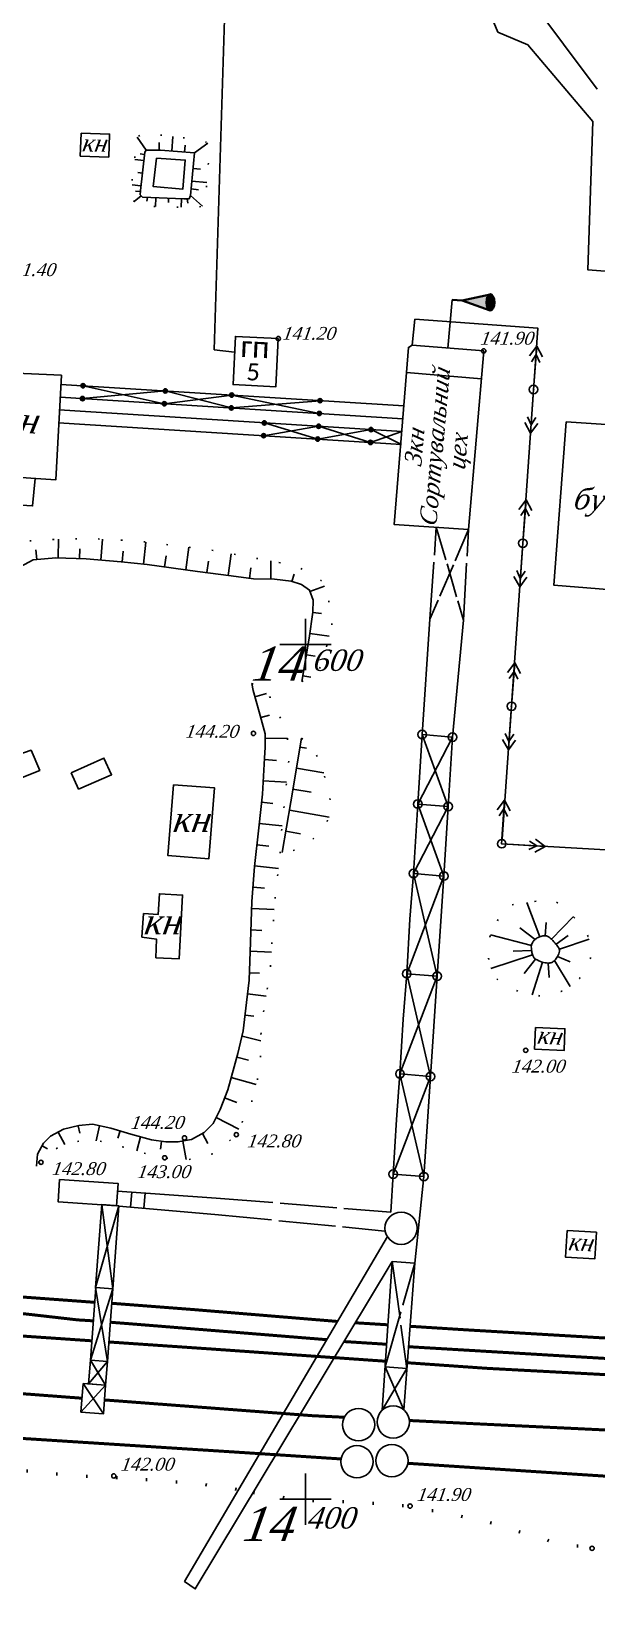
# Model space of a CAD drawing. Header units: millimetres. Extents: x 1400 to 7029, y -1119 to 1612.
# Drawn here: x 3351.4 to 3391.1, y 1225.9 to 1335.9 of the extents above; entities that cross this region are included whole.
import ezdxf

# ---------------------------------------------------------------- set-up
doc = ezdxf.new("R2010")
doc.units = ezdxf.units.MM
doc.set_wipeout_variables(frame=1)
for name, pattern in [('ADOT', [10, 0, -10]), ('AHIDDEN2', [3, 1.5, -1.5]), ('AHIDDEN5', [9, 8, -1]), ('KONTUR', [1.5, 0, -1.5])]:
    doc.linetypes.add(name, pattern=pattern)
for name, color, linetype in [('01_Завод', 7, 'Continuous'), ('01_Північ', 7, 'Continuous'), ('кресты', 7, 'Continuous'), ('ПИКЕТЫ', 7, 'Continuous')]:
    doc.layers.add(name, color=color, linetype=linetype)
doc.styles.add('Legend', font='calibri.ttf')
doc.styles.add('universw', font='timesi.ttf', dxfattribs={"oblique": 10})

# ---------------------------------------------------------------- blocks, each defined once
blk = doc.blocks.new('108')
at = {"color": 0, "linetype": 'Continuous', "lineweight": 0}
blk.add_wipeout([(0.51, -0.12), (0.52, -0.06), (0.52, -0.01), (0.52, 0.05), (0.51, 0.1), (0.5, 0.15), (0.48, 0.2), (0.45, 0.25), (0.42, 0.3), (0.39, 0.34), (0.35, 0.38), (0.31, 0.42), (0.26, 0.45), (0.22, 0.47), (0.17, 0.49), (0.11, 0.51), (0.06, 0.52), (0.01, 0.52), (-0.05, 0.52), (-0.1, 0.51), (-0.15, 0.5), (-0.21, 0.48), (-0.25, 0.45), (-0.3, 0.42), (-0.34, 0.39), (-0.38, 0.35), (-0.42, 0.31), (-0.45, 0.26), (-0.47, 0.22), (-0.49, 0.17), (-0.51, 0.11), (-0.52, 0.06), (-0.52, 0.01), (-0.52, -0.05), (-0.51, -0.1), (-0.5, -0.15), (-0.48, -0.21), (-0.45, -0.25), (-0.42, -0.3), (-0.39, -0.34), (-0.35, -0.38), (-0.31, -0.42), (-0.27, -0.45), (-0.22, -0.47), (-0.17, -0.49), (-0.12, -0.51), (-0.06, -0.52), (-0.01, -0.52), (0.05, -0.52), (0.1, -0.51), (0.15, -0.5), (0.2, -0.48), (0.25, -0.45), (0.3, -0.42), (0.34, -0.39), (0.38, -0.35), (0.42, -0.31), (0.45, -0.27), (0.47, -0.22), (0.49, -0.17)], dxfattribs=at)
at = {"linetype": 'Continuous'}
h = blk.add_hatch(color=0, dxfattribs=at)
edge = h.paths.add_edge_path()
edge.add_arc((0, 0), 0.0196, 0, 360)
at = {"color": 0, "linetype": 'Continuous'}
for radius in [0.5, 0.0196]:
    blk.add_circle((0, 0), radius, dxfattribs=at)
blk = doc.blocks.new('115_3')
at = {"color": 0, "linetype": 'Continuous'}
for p, q in [((0, 0), (5.1, 0)), ((3.22, 0.49), (4.1, 0)), ((3.22, -0.49), (4.1, 0)), ((3.91, 0.76), (5.1, 0)), ((3.91, -0.76), (5.1, 0))]:
    blk.add_line(p, q, dxfattribs=at)

msp = doc.modelspace()

# ---------------------------------------------------------------- hatches: boundary and pattern name
at = {"layer": '01_Завод', "linetype": 'Continuous'}
h = msp.add_hatch(color=250, dxfattribs=at)
h.dxf.hatch_style = 1
h.set_gradient(color1=(51, 51, 51), one_color=1, tint=1, name='SPHERICAL')
edge = h.paths.add_edge_path()
edge.add_ellipse((3383.6185, 1316.8414), major_axis=(0, -0.5657), ratio=0.49010044, start_angle=186.894916, end_angle=346.221253, ccw=False)
edge.add_line((3383.3853, 1317.3586), (3381.6385, 1316.9707))
edge.add_line((3381.6385, 1316.9707), (3383.5525, 1316.292))
h = msp.add_hatch(color=250, dxfattribs=at)
h.dxf.hatch_style = 1
h.set_gradient(color1=(51, 51, 51), one_color=1, tint=1, name='SPHERICAL')
edge = h.paths.add_edge_path()
edge.add_ellipse((3383.6185, 1316.8414), major_axis=(0, -0.5657), ratio=0.49010044, start_angle=0, end_angle=360)
h = msp.add_hatch(color=250, dxfattribs=at)
h.dxf.hatch_style = 1
h.set_gradient(color1=(51, 51, 51), color2=(51, 51, 51), tint=1)
edge = h.paths.add_edge_path()
edge.add_arc((3355.0555, 1310.9869), 0.15, 0, 360)
h = msp.add_hatch(color=250, dxfattribs=at)
h.dxf.hatch_style = 1
h.set_gradient(color1=(51, 51, 51), color2=(51, 51, 51), tint=1)
edge = h.paths.add_edge_path()
edge.add_arc((3360.8118, 1310.6247), 0.15, 0, 360)
h = msp.add_hatch(color=250, dxfattribs=at)
h.dxf.hatch_style = 1
h.set_gradient(color1=(51, 51, 51), color2=(51, 51, 51), tint=1)
edge = h.paths.add_edge_path()
edge.add_arc((3355.0125, 1310.0879), 0.15, 0, 360)
h = msp.add_hatch(color=250, dxfattribs=at)
h.dxf.hatch_style = 1
h.set_gradient(color1=(51, 51, 51), color2=(51, 51, 51), tint=1)
edge = h.paths.add_edge_path()
edge.add_arc((3360.7401, 1309.7274), 0.15, 0, 360)
h = msp.add_hatch(color=250, dxfattribs=at)
h.dxf.hatch_style = 1
h.set_gradient(color1=(51, 51, 51), color2=(51, 51, 51), tint=1)
edge = h.paths.add_edge_path()
edge.add_arc((3365.4579, 1309.4305), 0.15, 0, 360)
h = msp.add_hatch(color=250, dxfattribs=at)
h.dxf.hatch_style = 1
h.set_gradient(color1=(51, 51, 51), color2=(51, 51, 51), tint=1)
edge = h.paths.add_edge_path()
edge.add_arc((3365.4832, 1310.3307), 0.15, 0, 360)
h = msp.add_hatch(color=250, dxfattribs=at)
h.dxf.hatch_style = 1
h.set_gradient(color1=(51, 51, 51), color2=(51, 51, 51), tint=1)
edge = h.paths.add_edge_path()
edge.add_arc((3371.6771, 1309.9409), 0.15, 0, 360)
h = msp.add_hatch(color=250, dxfattribs=at)
h.dxf.hatch_style = 1
h.set_gradient(color1=(51, 51, 51), color2=(51, 51, 51), tint=1)
edge = h.paths.add_edge_path()
edge.add_arc((3367.7654, 1308.3835), 0.15, 0, 360)
h = msp.add_hatch(color=250, dxfattribs=at)
h.dxf.hatch_style = 1
h.set_gradient(color1=(51, 51, 51), color2=(51, 51, 51), tint=1)
edge = h.paths.add_edge_path()
edge.add_arc((3371.6204, 1309.0427), 0.15, 0, 360)
h = msp.add_hatch(color=250, dxfattribs=at)
h.dxf.hatch_style = 1
h.set_gradient(color1=(51, 51, 51), color2=(51, 51, 51), tint=1)
edge = h.paths.add_edge_path()
edge.add_arc((3367.715, 1307.4849), 0.15, 0, 360)
h = msp.add_hatch(color=250, dxfattribs=at)
h.dxf.hatch_style = 1
h.set_gradient(color1=(51, 51, 51), color2=(51, 51, 51), tint=1)
edge = h.paths.add_edge_path()
edge.add_arc((3371.5065, 1307.2463), 0.15, 0, 360)
h = msp.add_hatch(color=250, dxfattribs=at)
h.dxf.hatch_style = 1
h.set_gradient(color1=(51, 51, 51), color2=(51, 51, 51), tint=1)
edge = h.paths.add_edge_path()
edge.add_arc((3371.5671, 1308.1443), 0.15, 0, 360)
h = msp.add_hatch(color=250, dxfattribs=at)
h.dxf.hatch_style = 1
h.set_gradient(color1=(51, 51, 51), color2=(51, 51, 51), tint=1)
edge = h.paths.add_edge_path()
edge.add_arc((3375.2498, 1307.9125), 0.15, 0, 360)
h = msp.add_hatch(color=250, dxfattribs=at)
h.dxf.hatch_style = 1
h.set_gradient(color1=(51, 51, 51), color2=(51, 51, 51), tint=1)
edge = h.paths.add_edge_path()
edge.add_arc((3375.2086, 1307.0133), 0.15, 0, 360)

# ---------------------------------------------------------------- linework, layer by layer
at = {"layer": '01_Завод', "color": 250, "linetype": 'Continuous'}
for p, q in [((3359.4801, 1327.5151), (3358.8508, 1328.4439)), ((3361.2781, 1327.4582), (3361.3508, 1328.4818)), ((3359.3687, 1327.2331), (3359.0507, 1327.2697)), ((3360.3801, 1327.5151), (3360.3801, 1328.0577)), ((3362.1758, 1327.3945), (3362.2106, 1327.8835)), ((3362.8725, 1327.345), (3363.7983, 1328.0081)), ((3359.3196, 1326.8065), (3358.6756, 1326.8806)), ((3362.7655, 1326.2486), (3363.284, 1326.198)), ((3359.1137, 1325.0183), (3358.4857, 1325.0906)), ((3359.2167, 1325.9124), (3358.8987, 1325.949)), ((3362.678, 1325.3529), (3363.7324, 1325.25)), ((3359.1251, 1324.3211), (3358.6435, 1323.914)), ((3360.1556, 1324.1881), (3360.1274, 1323.5641)), ((3361.0547, 1324.1475), (3361.041, 1323.8444)), ((3361.9538, 1324.1069), (3361.9272, 1323.5185)), ((3362.3413, 1324.1068), (3362.4051, 1323.8147)), ((3362.5807, 1324.3557), (3363.4279, 1323.6068)), ((3362.6243, 1324.8024), (3363.1572, 1324.7503)), ((3353.3009, 1298.9012), (3353.3372, 1300.2243)), ((3356.2963, 1298.7576), (3356.4228, 1300.2177)), ((3359.2825, 1298.4717), (3359.4438, 1300.0195)), ((3362.256, 1298.0746), (3362.471, 1299.6522)), ((3351.8056, 1298.7953), (3351.7502, 1299.4608)), ((3354.8004, 1298.8601), (3354.8192, 1299.5484)), ((3357.7906, 1298.6272), (3357.869, 1299.3793)), ((3360.7698, 1298.2772), (3360.8758, 1299.0551)), ((3363.7423, 1297.8721), (3363.8508, 1298.6682)), ((3365.2285, 1297.6696), (3365.4366, 1299.1959)), ((3368.2121, 1297.4182), (3368.2224, 1298.6899)), ((3366.7148, 1297.467), (3366.8143, 1298.1973)), ((3369.6992, 1297.2442), (3369.8548, 1297.7611)), ((3370.9657, 1296.5361), (3371.9723, 1296.9106)), ((3371.1541, 1295.0762), (3371.7836, 1294.9929)), ((3370.9572, 1293.5892), (3372.301, 1293.4113)), ((3370.7131, 1292.1094), (3371.3216, 1292.0038)), ((3370.4566, 1290.6315), (3371.0277, 1290.5324)), ((3367.0991, 1289.1412), (3367.9244, 1289.376)), ((3367.5095, 1287.6985), (3368.1148, 1287.8706)), ((3367.8299, 1286.2434), (3369.3923, 1286.2361)), ((3370.2745, 1285.6276), (3370.7286, 1285.5506)), ((3367.7756, 1284.7449), (3368.6261, 1284.6948)), ((3367.6874, 1283.2475), (3369.3253, 1283.151)), ((3370.0238, 1284.1487), (3371.9283, 1283.8258)), ((3369.7731, 1282.6698), (3371.0381, 1282.4553)), ((3367.5709, 1281.7525), (3368.3669, 1281.6656)), ((3369.5216, 1281.191), (3372.3077, 1280.7147)), ((3367.4082, 1280.2613), (3369.006, 1280.087)), ((3367.2455, 1278.7702), (3368.0726, 1278.6799)), ((3369.2688, 1279.7125), (3370.3052, 1279.5353)), ((3369.016, 1278.2339), (3369.016, 1278.2339)), ((3367.0827, 1277.279), (3368.7546, 1277.0966)), ((3366.9703, 1275.7832), (3367.7789, 1275.7231)), ((3387.0825, 1272.3123), (3386.1745, 1274.7154)), ((3366.8785, 1274.2863), (3368.4611, 1274.2316)), ((3387.8971, 1272.1355), (3389.4387, 1273.7312)), ((3366.8266, 1272.7872), (3367.591, 1272.7608)), ((3386.4888, 1271.6878), (3383.625, 1272.444)), ((3388.461, 1271.4398), (3390.5377, 1272.1373)), ((3366.7747, 1271.2881), (3368.2552, 1271.2369)), ((3386.5791, 1271.0396), (3383.6489, 1270.08)), ((3387.2679, 1270.5304), (3386.5389, 1268.2266)), ((3388.1148, 1270.6397), (3389.2065, 1268.821)), ((3366.7228, 1269.789), (3367.4277, 1269.7646)), ((3366.5917, 1268.2959), (3367.8848, 1268.1454)), ((3366.4183, 1266.8059), (3367.0382, 1266.7338)), ((3366.1989, 1265.3242), (3367.5204, 1265.0058)), ((3365.8388, 1263.8682), (3366.642, 1263.6449)), ((3365.437, 1262.423), (3367.1948, 1261.9343)), ((3364.9783, 1260.9967), (3365.8365, 1260.6656)), ((3354.7135, 1259.0426), (3354.8332, 1258.5246)), ((3356.1973, 1259.0465), (3355.9787, 1257.9795)), ((3364.3824, 1259.622), (3365.9833, 1258.8147)), ((3353.2956, 1258.5916), (3353.7767, 1257.7299)), ((3357.6516, 1258.6856), (3357.4993, 1258.1799)), ((3359.091, 1258.2637), (3358.8121, 1257.2833)), ((3360.5541, 1257.9492), (3360.4775, 1257.4046)), ((3362.0454, 1257.968), (3362.2793, 1256.6809)), ((3363.4308, 1258.4943), (3363.8106, 1257.7901)), ((3352.175, 1257.6363), (3352.5632, 1257.4297)), ((3351.7834, 1256.2175), (3351.7834, 1256.2175))]:
    msp.add_line(p, q, dxfattribs=at)
at = {"layer": '01_Завод', "color": 250, "linetype": 'Continuous', "flags": 128}
for points in [[(3365.6788, 1313.354), (3364.2561, 1313.5182), (3365.1018, 1341.2335), (3356.1311, 1345.4172), (3352.2837, 1346.6028), (3340.0252, 1348.7366), (3327.1826, 1350.9721), (3314.5053, 1356.8349), (3299.9489, 1366.1175), (3297.4235, 1368.2822), (3292.3823, 1375.715)], [(3391.116, 1331.8002), (3384.0187, 1341.301), (3382.8144, 1341.5233), (3382.2438, 1340.429), (3384.1407, 1335.8206), (3386.2536, 1334.9267), (3390.804, 1329.5283), (3390.4511, 1319.118), (3395.5918, 1318.7278)], [(3423.0705, 1330.9207), (3428.6161, 1314.8153), (3430.7674, 1308.423), (3431.5997, 1305.4854), (3433.6548, 1303.2055), (3443.0594, 1292.412), (3444.2562, 1289.4937), (3446.2106, 1284.3664), (3449.8448, 1275.0517), (3431.3669, 1276.1215), (3384.4216, 1278.8422), (3386.9443, 1315.0309), (3378.3228, 1315.6533), (3378.1318, 1313.8279)], [(3359.4801, 1327.5151), (3360.4772, 1327.5151), (3362.8725, 1327.345), (3362.5807, 1324.3557), (3362.4916, 1324.1115), (3362.1159, 1324.0996), (3359.2123, 1324.2307), (3359.0514, 1324.3975), (3359.0752, 1324.6836), (3359.3852, 1327.3768), (3359.4801, 1327.5151)], [(3360.1902, 1326.9723), (3362.222, 1326.8295), (3362.0587, 1324.7989), (3359.9656, 1324.9826), (3360.1902, 1326.9723)], [(3359.071, 1324.6329), (3358.7307, 1324.6377)], [(3359.5598, 1324.215), (3359.522, 1323.9504)], [(3380.6407, 1313.6308), (3380.9329, 1317.0126)], [(3382.0887, 1300.8932), (3376.8794, 1301.2387), (3377.7318, 1311.9283), (3377.8717, 1313.6821), (3378.1318, 1313.8279), (3383.1497, 1313.4336), (3382.0887, 1300.8932)], [(3346.1286, 1312.0645), (3353.5284, 1311.7223), (3353.131, 1304.3761), (3345.8113, 1304.8758), (3346.1286, 1312.0645)], [(3377.7318, 1311.9283), (3382.9847, 1311.4839)], [(3353.4939, 1311.0852), (3377.5439, 1309.5717)], [(3355.0125, 1310.0879), (3360.8118, 1310.6247), (3365.4579, 1309.4305), (3371.6771, 1309.9409)], [(3355.0555, 1310.9869), (3360.7401, 1309.7274), (3365.4832, 1310.3307)], [(3353.4374, 1310.187), (3377.4874, 1308.6735)], [(3365.4832, 1310.3307), (3371.6204, 1309.0427)], [(3353.3809, 1309.2888), (3377.4308, 1307.7753)], [(3388.9361, 1308.4567), (3398.4317, 1307.83), (3397.5956, 1296.2215), (3388.0579, 1296.9955), (3388.9361, 1308.4567)], [(3353.3244, 1308.3905), (3377.3743, 1306.877)], [(3367.715, 1307.4849), (3371.5671, 1308.1443), (3375.2086, 1307.0133), (3377.4008, 1307.7772)], [(3367.7654, 1308.3835), (3371.5065, 1307.2463), (3375.2498, 1307.9125), (3377.3292, 1306.8799)], [(3347.6, 1302.8026), (3351.5105, 1302.5562), (3351.7013, 1304.4737)], [(3348.2238, 1287.2865), (3347.8636, 1289.5907), (3347.6628, 1291.3578), (3347.6628, 1293.3586), (3347.7237, 1294.1819), (3348.0763, 1295.851), (3349.097, 1297.1307), (3350.2928, 1298.091), (3351.5595, 1298.7748), (3353.132, 1298.9058), (3355.2577, 1298.8476), (3357.732, 1298.6333), (3359.5359, 1298.4453), (3363.0849, 1297.9617), (3365.4338, 1297.6416), (3367.0016, 1297.4279), (3368.4872, 1297.416), (3369.6344, 1297.2637), (3370.3782, 1297.0398), (3370.9249, 1296.6457), (3371.1848, 1295.9471), (3371.1579, 1295.1052), (3370.9159, 1293.278), (3370.3864, 1290.2272)], [(3378.8285, 1286.5045), (3379.3817, 1294.6084)], [(3380.9671, 1286.326), (3381.7201, 1294.5417)], [(3351.7834, 1256.2175), (3351.8655, 1257.0548), (3352.2762, 1257.8263), (3352.7782, 1258.3028), (3353.6722, 1258.8018), (3354.7516, 1259.0514), (3355.702, 1259.148), (3356.9988, 1258.8823), (3358.3955, 1258.4615), (3359.8471, 1258.0486), (3360.8625, 1257.9059), (3361.7034, 1257.9059), (3362.6633, 1258.0803), (3363.5524, 1258.5599), (3364.1696, 1259.2001), (3364.6618, 1260.1761), (3365.2009, 1261.5737), (3365.9088, 1264.1198), (3366.2899, 1265.7021), (3366.5217, 1267.6944), (3366.7048, 1269.2683), (3366.7967, 1271.9246), (3366.8954, 1274.7772), (3367.0788, 1277.2429), (3367.3744, 1279.9518), (3367.6326, 1282.3185), (3367.7823, 1284.858), (3367.827, 1285.6176), (3367.8314, 1286.5665), (3367.3921, 1288.1112), (3366.972, 1289.5882), (3366.8756, 1290.0808)], [(3378.8285, 1286.5045), (3380.6626, 1281.4504)], [(3349.8718, 1284.8648), (3351.4083, 1285.4023), (3352.0119, 1283.9874), (3350.4206, 1283.3403), (3349.8718, 1284.8648)], [(3369.016, 1278.2339), (3369.6222, 1281.7797), (3370.3807, 1286.2537)], [(3378.524, 1281.6288), (3380.9671, 1286.326)], [(3354.2154, 1283.8185), (3356.5161, 1284.8511), (3357.0534, 1283.6808), (3354.7389, 1282.6758), (3354.2154, 1283.8185)], [(3378.2195, 1276.7532), (3380.6626, 1281.4504)], [(3378.524, 1281.6288), (3380.3582, 1276.5747)], [(3377.7476, 1269.7195), (3380.3582, 1276.5747)], [(3378.2195, 1276.7532), (3379.8862, 1269.5411)], [(3359.1678, 1272.2776), (3359.2921, 1273.9366), (3360.3218, 1273.8834), (3360.4106, 1275.3295), (3362.0262, 1275.2408), (3361.7998, 1270.7718), (3360.1636, 1270.8399), (3360.209, 1272.1345), (3359.1678, 1272.2776)], [(3387.4566, 1272.3798), (3387.5342, 1273.3002)], [(3386.748, 1272.1196), (3385.6929, 1272.9333)], [(3388.2261, 1271.7825), (3389.0642, 1272.391)], [(3386.5045, 1271.3548), (3385.2192, 1271.2926)], [(3386.7813, 1270.7433), (3385.9849, 1269.7233)], [(3387.6644, 1270.4651), (3387.7499, 1269.4444)], [(3388.3297, 1270.9316), (3389.2048, 1270.5478)], [(3377.2757, 1262.6859), (3379.8862, 1269.5411)], [(3377.7476, 1269.7195), (3379.4143, 1262.5074)], [(3386.7064, 1264.4175), (3386.7908, 1265.9403), (3388.8466, 1265.8544), (3388.7952, 1264.3291), (3386.7064, 1264.4175)], [(3376.8037, 1255.6522), (3379.4143, 1262.5074)], [(3377.2757, 1262.6859), (3378.9424, 1255.4738)], [(3376.625, 1252.9739), (3376.8037, 1255.6522)], [(3378.9424, 1255.4738), (3378.3106, 1249.4055)], [(3356.3703, 1253.5019), (3357.1312, 1247.5963)], [(3364.38, 1253.9699), (3357.4741, 1254.4561)], [(3358.4731, 1254.3858), (3358.3821, 1253.3368)], [(3359.4084, 1254.3199), (3359.3174, 1253.2709)], [(3357.5689, 1253.4212), (3355.9333, 1247.6863)], [(3364.2937, 1252.8239), (3357.5679, 1253.4074)], [(3376.3901, 1251.2616), (3362.168, 1227.0575), (3362.9158, 1226.5286), (3376.7364, 1249.5106), (3376.0375, 1239.0821)], [(3376.7364, 1249.5106), (3378.3106, 1249.4055), (3377.5481, 1239.1021)], [(3357.1312, 1247.5963), (3355.5654, 1242.5964)], [(3355.9333, 1247.6863), (3356.7633, 1242.5063)], [(3355.44, 1240.9268), (3356.759, 1242.5067)], [(3355.5654, 1242.5964), (3356.6335, 1240.8355)], [(3376.2414, 1242.1247), (3377.7635, 1242.0121)], [(3356.6335, 1240.8355), (3354.9067, 1238.9428)], [(3355.0558, 1240.9562), (3356.4843, 1238.822)]]:
    msp.add_lwpolyline(points, dxfattribs=at)
at = {"layer": '01_Завод', "color": 250, "linetype": 'Continuous'}
for points in [[(3354.9113, 1328.7297), (3356.9126, 1328.6574), (3356.8541, 1327.0379), (3354.8528, 1327.1102)], [(3368.7411, 1314.3046), (3365.7317, 1314.4498), (3365.5686, 1311.0693), (3368.5781, 1310.9241)], [(3361.3874, 1282.9824), (3364.2703, 1282.7576), (3363.8823, 1277.7812), (3360.9994, 1278.006)], [(3353.4073, 1255.2699), (3357.5103, 1254.9936), (3357.4052, 1253.4323), (3353.3021, 1253.7085)], [(3355.9333, 1247.6863), (3357.1312, 1247.5963), (3357.5689, 1253.4212), (3356.371, 1253.5112)], [(3388.9946, 1251.686), (3391.05, 1251.5671), (3390.9415, 1249.6913), (3388.8862, 1249.8101)], [(3355.5654, 1242.5964), (3356.7633, 1242.5063), (3357.1312, 1247.5963), (3355.9478, 1247.6852)], [(3355.5654, 1242.5964), (3356.759, 1242.5067), (3356.6335, 1240.8355), (3355.4398, 1240.9252)], [(3355.0558, 1240.9562), (3356.6335, 1240.8355), (3356.4843, 1238.822), (3354.9067, 1238.9428)]]:
    msp.add_lwpolyline(points, close=True, dxfattribs=at)
at = {"layer": '01_Завод', "color": 250, "linetype": 'KONTUR', "flags": 128}
for points in [[(3358.486, 1325.3956), (3358.6696, 1326.5392), (3358.6846, 1327.3918), (3358.6971, 1328.1025), (3358.8508, 1328.4439), (3359.1863, 1328.6618), (3360.1506, 1328.6283), (3361.2491, 1328.4942), (3362.5439, 1328.3362), (3363.4854, 1328.2212), (3363.7983, 1328.0081), (3363.8989, 1327.6226), (3363.857, 1326.8433), (3363.7201, 1325.0936), (3363.6258, 1323.9982), (3363.5472, 1323.7513), (3363.4279, 1323.6068), (3363.1243, 1323.5238), (3362.2894, 1323.5093), (3360.6527, 1323.5508), (3359.2641, 1323.5859), (3358.8014, 1323.6752), (3358.6435, 1323.914), (3358.5261, 1324.3875), (3358.4856, 1324.8772), (3358.486, 1325.3956)], [(3370.3864, 1290.2272), (3371.3314, 1290.6769), (3371.8264, 1291.4752), (3372.1164, 1292.6583), (3372.5041, 1294.2402), (3372.2604, 1296.0305), (3371.8726, 1297.2153), (3371.2189, 1297.7136), (3370.1441, 1298.2451), (3368.6594, 1298.6105), (3363.8358, 1299.4867), (3359.0234, 1300.0705), (3356.0876, 1300.2367), (3353.5451, 1300.2367), (3351.3517, 1300.1058), (3349.2994, 1299.3562), (3347.2087, 1297.5234), (3346.7075, 1296.1794), (3346.5241, 1294.2), (3346.9604, 1290.9099), (3347.4108, 1288.9115), (3348.2238, 1287.2865)], [(3366.8756, 1290.0808), (3367.4136, 1289.9355), (3368.1697, 1289.1072), (3368.8385, 1287.814), (3369.391, 1286.2592), (3369.4782, 1284.6608), (3369.2456, 1282.365), (3368.9735, 1279.7777), (3368.867, 1278.0608), (3368.5233, 1275.1128), (3368.3418, 1272.5412), (3368.1731, 1270.0013), (3367.7129, 1267.0388), (3367.5382, 1265.8394), (3367.4939, 1263.7605), (3367.2782, 1262.2595), (3366.8939, 1260.7604), (3365.7985, 1258.4197), (3364.354, 1257.1288), (3362.6721, 1256.6888), (3361.4511, 1256.6643), (3360.0105, 1256.9328), (3358.5087, 1257.3721), (3357.5445, 1257.6228), (3356.2164, 1257.9682), (3355.0309, 1258.0244), (3353.8254, 1257.751), (3353.2789, 1257.5144), (3352.6081, 1256.9177), (3352.3888, 1256.7227), (3351.7834, 1256.2175)], [(3370.3807, 1286.2537), (3371.1125, 1285.6007), (3371.8051, 1284.347), (3372.1448, 1282.9104), (3372.4265, 1281.7193), (3372.4419, 1281.0048), (3372.0485, 1280.1544), (3371.0419, 1279.0204), (3369.9164, 1278.3985), (3369.016, 1278.2339)]]:
    msp.add_lwpolyline(points, dxfattribs=at)
at = {"layer": '01_Завод', "color": 250, "linetype": 'Continuous', "lineweight": 35, "flags": 128}
for points in [[(3381.6385, 1316.9707), (3383.5918, 1317.4045)], [(3380.9329, 1317.0126), (3381.6385, 1316.9707)], [(3381.6385, 1316.9707), (3383.5898, 1316.2788)]]:
    msp.add_lwpolyline(points, dxfattribs=at)
at = {"layer": '01_Завод', "color": 250, "linetype": 'AHIDDEN5', "ltscale": 0.5, "flags": 128}
for points in [[(3379.3817, 1294.6084), (3379.823, 1301.0712)], [(3381.7201, 1294.5417), (3382.0887, 1300.8932)], [(3364.38, 1253.9699), (3376.625, 1252.9739)], [(3364.2937, 1252.8239), (3376.2148, 1251.6464)], [(3376.2414, 1242.1247), (3378.3106, 1249.4055)], [(3376.7364, 1249.5106), (3377.7635, 1242.0121)], [(3377.7635, 1242.0121), (3376.0375, 1239.0821)], [(3376.2414, 1242.1247), (3377.5481, 1239.1021)]]:
    msp.add_lwpolyline(points, dxfattribs=at)
at = {"layer": '01_Завод', "color": 250, "linetype": 'AHIDDEN5', "ltscale": 0.3, "flags": 128}
for points in [[(3382.0887, 1300.8932), (3379.3817, 1294.6084)], [(3379.823, 1301.0712), (3381.7201, 1294.5417)]]:
    msp.add_lwpolyline(points, dxfattribs=at)
at = {"layer": '01_Завод', "color": 250, "linetype": 'Continuous', "flags": 128}
for points in [[(3378.8285, 1286.5045), (3380.9671, 1286.326), (3380.6626, 1281.4504), (3378.524, 1281.6288)], [(3378.524, 1281.6288), (3380.6626, 1281.4504), (3380.3582, 1276.5747), (3378.2195, 1276.7532)], [(3378.2195, 1276.7532), (3380.3582, 1276.5747), (3379.8862, 1269.5411), (3377.7476, 1269.7195), (3377.9786, 1273.5526)], [(3377.7476, 1269.7195), (3379.8862, 1269.5411), (3379.4143, 1262.5074), (3377.2757, 1262.6859), (3377.5067, 1266.5189)], [(3377.2757, 1262.6859), (3379.4143, 1262.5074), (3378.9424, 1255.4738), (3376.8037, 1255.6522), (3377.0348, 1259.4853)]]:
    msp.add_lwpolyline(points, close=True, dxfattribs=at)
at = {"layer": '01_Завод', "color": 250, "linetype": 'KONTUR', "flags": 128}
msp.add_lwpolyline([(3384.1187, 1273.4349, -0.08510121), (3384.6312, 1274.3106, -0.18266509), (3385.0545, 1274.5475), (3386.668, 1274.7893), (3387.6266, 1274.933, -0.18705197), (3388.1444, 1274.8167, -0.05523102), (3389.4754, 1273.6929, -0.03575475), (3390.1637, 1272.855, -0.05700558), (3390.4919, 1272.2578, -0.09048804), (3390.6818, 1271.3581, -0.09577778), (3390.5403, 1270.5002, -0.05208451), (3390.2297, 1269.8709, -0.05241006), (3389.7981, 1269.3231, -0.04756494), (3389.2065, 1268.821, -0.05085241), (3388.5719, 1268.4685, -0.07187728), (3387.5568, 1268.1963, -0.07419806), (3386.5389, 1268.2266, -0.0283713), (3385.8854, 1268.3827, -0.02812451), (3385.2481, 1268.6136, -0.04218274), (3384.4369, 1269.0443, -0.07079733), (3384.0219, 1269.4037, -0.07513385), (3383.7402, 1269.8474, -0.05765021), (3383.5378, 1270.5002, -0.0338594), (3383.4485, 1271.2557, -0.04820589), (3383.4733, 1271.7901, -0.02850387), (3383.5553, 1272.1951, -0.01946467), (3383.7315, 1272.7738, -0.04887373), (3383.8523, 1273.0357, -0.02932527), (3384.1187, 1273.4349)], format="xyb", dxfattribs=at)
at = {"layer": '01_Завод', "color": 250, "linetype": 'Continuous', "flags": 128}
msp.add_lwpolyline([(3386.4888, 1271.6878, -0.07075429), (3386.6024, 1271.957, -0.09508266), (3386.748, 1272.1196, -0.0398604), (3386.9644, 1272.2587, -0.05082736), (3387.1512, 1272.3355, -0.07223033), (3387.4566, 1272.3798, -0.11867211), (3387.6409, 1272.3355, -0.06739184), (3387.8076, 1272.2196, -0.02712645), (3388.1593, 1271.8605, -0.02120021), (3388.3766, 1271.5909, -0.05056457), (3388.4507, 1271.4657, -0.16563983), (3388.468, 1271.3032, -0.06674847), (3388.3297, 1270.9316, -0.07118695), (3388.1202, 1270.645, -0.10350344), (3387.9163, 1270.5083, -0.10774134), (3387.6644, 1270.4651, -0.06355169), (3387.2406, 1270.5385, -0.06046477), (3386.7813, 1270.7433, -0.14387082), (3386.6356, 1270.9013, -0.04445077), (3386.5683, 1271.0748, -0.02876147), (3386.5045, 1271.3548, -0.02982575), (3386.4886, 1271.5036, -0.02422384), (3386.4888, 1271.6878)], format="xyb", dxfattribs=at)
at = {"layer": '01_Завод', "color": 250, "const_width": 0.21, "flags": 128}
for points in [[(3377.7927, 1242.4078), (3383.4093, 1242.0134), (3394.9103, 1241.4026), (3399.9748, 1241.2181), (3401.9956, 1241.1446), (3404.2756, 1241.1761), (3406.6324, 1241.3008), (3410.46, 1241.6964), (3415.6637, 1242.4483), (3420.4286, 1243.3255), (3425.2288, 1244.4806), (3430.1609, 1245.6675), (3444.2397, 1249.2053), (3453.0766, 1251.6612), (3464.9526, 1253.9395)], [(3377.9311, 1238.3542), (3382.0877, 1238.1475), (3392.148, 1237.6666), (3400.6111, 1237.2621), (3408.4346, 1237.164), (3412.5743, 1237.351), (3416.8138, 1237.9989), (3420.2826, 1238.47), (3423.8671, 1239.2365), (3429.7368, 1240.8008), (3443.6094, 1245.1293), (3452.8609, 1248.016), (3458.3463, 1250.0203), (3464.9105, 1252.2736)], [(3453.0766, 1251.6612), (3444.4021, 1250.0246), (3439.0901, 1249.0224), (3432.31, 1247.8659), (3426.4931, 1246.9408), (3417.5787, 1245.4923), (3411.9125, 1244.824), (3406.3643, 1244.39), (3399.0129, 1244.0414), (3391.6091, 1244.1473), (3381.8701, 1244.7206), (3377.9821, 1244.9673)], [(3355.87, 1246.6493), (3350.1144, 1247.073), (3339.3235, 1247.8478), (3323.633, 1249.0448), (3319.1594, 1249.3861), (3312.5608, 1249.8149), (3308.1402, 1250.0732)], [(3465.45, 1250.1841), (3455.1471, 1246.5442), (3447.5319, 1243.9683), (3438.9162, 1241.0833), (3429.2348, 1237.9798), (3424.6227, 1236.7799), (3417.8609, 1235.2286), (3411.7606, 1234.2672), (3404.2695, 1233.7245), (3401.7431, 1233.7966), (3386.3546, 1234.7929), (3377.8255, 1235.3495)], [(3308.0685, 1248.5561), (3311.4693, 1248.3816), (3315.996, 1248.1493), (3322.884, 1247.6939), (3325.7528, 1247.5042), (3336.1178, 1246.8427), (3340.0286, 1246.5211), (3346.544, 1246.1145), (3350.999, 1245.8365), (3354.6793, 1245.4155), (3355.7723, 1245.35)], [(3307.9844, 1247.1416), (3311.5646, 1246.9173), (3329.8408, 1245.6518), (3348.8096, 1244.419), (3355.667, 1243.9481)], [(3372.8914, 1245.3072), (3362.807, 1246.1397), (3357.058, 1246.5826)], [(3356.9618, 1245.252), (3358.4565, 1245.1349), (3372.1394, 1244.0275)], [(3376.4389, 1245.0713), (3374.152, 1245.2131)], [(3307.786, 1243.7946), (3310.4518, 1243.5976), (3321.9597, 1242.7012), (3346.7769, 1240.5392), (3354.9788, 1239.9172)], [(3356.8616, 1243.8661), (3364.2591, 1243.3581), (3373.8274, 1242.6862), (3376.2676, 1242.5149)], [(3373.3597, 1243.8956), (3376.3474, 1243.7052)], [(3377.876, 1243.5334), (3392.3419, 1242.6723), (3394.4756, 1242.5764), (3396.9119, 1242.5797), (3400.1558, 1242.6018), (3403.1508, 1242.6746), (3405.3442, 1242.7937), (3407.6913, 1242.9986), (3413.7852, 1243.4734), (3418.5816, 1243.842), (3421.8129, 1244.0904), (3425.2288, 1244.4806)], [(3373.1457, 1235.6548), (3372.8883, 1235.6716), (3366.0392, 1236.1186), (3342.9652, 1237.5956), (3315.4764, 1240.024), (3307.6747, 1241.1327)], [(3356.5566, 1239.7975), (3363.3348, 1239.2835), (3371.1325, 1238.6921), (3373.3701, 1238.5809)]]:
    msp.add_lwpolyline(points, dxfattribs=at)
at = {"layer": '01_Завод', "color": 250, "linetype": 'Continuous'}
for centre, radius in [((3368.7411, 1314.3046), 0.15), ((3383.1497, 1313.4336), 0.15), ((3355.0555, 1310.9869), 0.15), ((3360.8118, 1310.6247), 0.15), ((3355.0125, 1310.0879), 0.15), ((3360.7401, 1309.7274), 0.15), ((3365.4579, 1309.4305), 0.15), ((3365.4832, 1310.3307), 0.15), ((3371.6771, 1309.9409), 0.15), ((3367.7654, 1308.3835), 0.15), ((3371.6204, 1309.0427), 0.15), ((3367.715, 1307.4849), 0.15), ((3371.5065, 1307.2463), 0.15), ((3371.5671, 1308.1443), 0.15), ((3375.2498, 1307.9125), 0.15), ((3375.2086, 1307.0133), 0.15), ((3367.0029, 1286.5826), 0.15), ((3378.8285, 1286.5045), 0.3), ((3380.9671, 1286.326), 0.3), ((3378.524, 1281.6288), 0.3), ((3380.6626, 1281.4504), 0.3), ((3378.2195, 1276.7532), 0.3), ((3380.3582, 1276.5747), 0.3), ((3377.7476, 1269.7195), 0.3), ((3379.8862, 1269.5411), 0.3), ((3386.0952, 1264.3382), 0.15), ((3377.2757, 1262.6859), 0.3), ((3379.4143, 1262.5074), 0.3), ((3362.1659, 1258.1889), 0.15), ((3365.7985, 1258.4197), 0.15), ((3360.7762, 1256.7933), 0.15), ((3352.0926, 1256.4755), 0.15), ((3376.8037, 1255.6522), 0.3), ((3378.9424, 1255.4738), 0.3), ((3377.3564, 1251.8514), 1.132), ((3374.3749, 1238.0594), 1.132), ((3376.804, 1238.249), 1.132), ((3374.261, 1235.4611), 1.132), ((3376.7091, 1235.537), 1.132), ((3357.2075, 1234.4669), 0.15), ((3377.9819, 1232.3437), 0.15), ((3390.7514, 1229.3801), 0.15)]:
    msp.add_circle(centre, radius, dxfattribs=at)
at = {"layer": '01_Завод', "color": 250, "linetype": 'Continuous', "lineweight": 35}
msp.add_ellipse((3383.6185, 1316.8414), major_axis=(0, -0.5657), ratio=0.49010044, dxfattribs=at)
at = {"layer": '01_Північ', "linetype": 'ADOT', "lineweight": 50, "ltscale": 0.2, "flags": 128}
for points in [[(3307.4847, 1237.3747), (3309.2096, 1236.9268), (3311.8908, 1236.5006), (3313.1687, 1236.0362), (3314.6015, 1236.5006), (3316.3053, 1236.6554), (3319.2096, 1236.2297), (3323.4692, 1235.3009), (3325.2306, 1235.5629), (3329.3543, 1235.5867), (3331.3088, 1235.5629), (3334.2645, 1235.5391), (3335.1464, 1235.5391), (3339.1018, 1235.7215), (3341.2524, 1235.9271), (3344.0928, 1235.3455), (3346.6071, 1234.9896), (3349.9577, 1234.9347), (3354.2317, 1234.5076), (3357.2406, 1234.3587), (3359.8705, 1234.1854), (3363.1073, 1233.9255), (3365.6064, 1233.5739), (3365.9559, 1233.504)], [(3366.9867, 1233.298), (3368.1459, 1233.0663), (3371.6614, 1232.689), (3373.9986, 1232.6687), (3377.9819, 1232.3437), (3383.1999, 1231.3177), (3387.792, 1229.89), (3390.7514, 1229.3801), (3394.7126, 1227.9383), (3400.4573, 1226.3344), (3403.8493, 1225.4304), (3406.0854, 1224.6269), (3408.1206, 1224.4511), (3410.3568, 1224.0243), (3413.0388, 1223.2787), (3414.8366, 1222.3016), (3417.4544, 1220.4103), (3420.1038, 1218.2039), (3422.4063, 1215.8398), (3423.7975, 1213.9656), (3424.9585, 1212.3378), (3426.4661, 1210.0519), (3427.5806, 1207.7362), (3427.9069, 1206.0841), (3428.0157, 1203.8016), (3428.0809, 1201.9103), (3428.1656, 1200.8195), (3428.0018, 1198.8547), (3427.3191, 1195.662), (3426.2076, 1191.8972), (3425.2865, 1189.0925), (3424.0468, 1186.6787), (3422.0044, 1184.4732), (3419.933, 1182.5725), (3419.0791, 1181.9254), (3417.7937, 1181.3644), (3409.6235, 1181.9697), (3405.9152, 1182.3536), (3386.8828, 1184.4207), (3368.0029, 1186.4859), (3366.0485, 1186.6136), (3366.0302, 1184.3501), (3366.0552, 1180.2848), (3365.7533, 1171.9039), (3364.6743, 1170.1838), (3362.7476, 1168.5663), (3362.0283, 1167.411), (3361.9513, 1166.1787), (3361.4611, 1162.5642), (3361.1064, 1160.4049), (3360.8806, 1158.8902), (3360.1712, 1158.02), (3359.1715, 1157.1176), (3357.7848, 1156.5698), (3355.4952, 1156.6987), (3348.2057, 1157.4745), (3342.0526, 1158.0408), (3339.7047, 1158.4454), (3337.5997, 1159.74), (3335.2518, 1161.9651), (3332.7015, 1163.7047), (3327.8273, 1167.1115), (3324.1082, 1169.1965), (3323.1558, 1169.9671), (3318.3028, 1170.4203), (3312.2547, 1170.5704), (3310.435, 1170.8559), (3309.4021, 1171.1349), (3307.8945, 1171.2744), (3306.2753, 1171.3581), (3305.019, 1171.6092), (3302.7297, 1173.06), (3300.6917, 1175.3478), (3298.2123, 1179.2056), (3296.8135, 1182.7863), (3295.5855, 1186.2871), (3294.6921, 1189.3965), (3294.2219, 1193.3574), (3293.8538, 1196.6613), (3293.7197, 1200.8778), (3293.6245, 1204.3034), (3293.5443, 1205.4573), (3293.3351, 1209.4588), (3293.0662, 1212.2632), (3293.0927, 1214.0156), (3293.0927, 1215.1181), (3292.725, 1216.1418), (3291.6481, 1216.4568), (3289.2842, 1216.5618), (3284.9766, 1217.0343), (3275.624, 1218.0453), (3271.1399, 1218.6713), (3267.2888, 1219.3163), (3264.0825, 1219.7146), (3261.4378, 1219.7146), (3258.6818, 1220.1191), (3256.7334, 1220.6384), (3251.1157, 1223.267), (3248.468, 1224.763), (3246.4414, 1225.7043), (3244.7002, 1226.5601), (3243.273, 1226.988), (3241.7146, 1227.685)]]:
    msp.add_lwpolyline(points, dxfattribs=at)
at = {"layer": 'кресты', "color": 250, "linetype": 'Continuous'}
for p, q in [((3370.6513, 1291.0275), (3370.6513, 1294.6275)), ((3368.8513, 1292.8275), (3372.4513, 1292.8275))]:
    msp.add_line(p, q, dxfattribs=at)
at = {"layer": 'кресты', "color": 3, "linetype": 'Continuous'}
for p, q in [((3370.6513, 1231.0275), (3370.6513, 1234.6275)), ((3368.8513, 1232.8275), (3372.4513, 1232.8275))]:
    msp.add_line(p, q, dxfattribs=at)

# ---------------------------------------------------------------- texts
at = {"layer": '01_Завод', "color": 250, "linetype": 'Continuous', "style": 'universw', "oblique": 10}
for s, height, rotation, p in [('кн', 1.2, 359.03787, (3354.9459, 1327.4409)), ('Сортувальний', 1.2, 85, (3379.823, 1301.0712)), ('3кн', 1.8, 357, (3347.86, 1307.8311)), ('3кн', 1.2, 85, (3378.7671, 1305.295)), ('цех', 1.2, 85, (3381.8295, 1305.0435)), ('буд.мат', 1.5, 357, (3389.3705, 1302.3381)), ('кн', 1.2, 357, (3386.8531, 1264.817)), ('кн', 1.2, 357, (3389.0391, 1250.3162))]:
    msp.add_text(s, height=height, rotation=rotation, dxfattribs=at).set_placement(p)
for s, height, p in [('141.40', 0.9, (3349.3711, 1318.6867)), ('141.20', 0.9, (3369.0096, 1314.218)), ('141.90', 0.9, (3382.8905, 1313.8764)), ('144.20', 0.9, (3362.2089, 1286.282)), ('кн', 1.8, (3361.3046, 1279.6761)), ('кн', 1.8, (3359.2763, 1272.4812)), ('142.00', 0.9, (3385.0922, 1262.7757)), ('144.20', 0.9, (3358.3786, 1258.8252)), ('142.80', 0.9, (3366.5501, 1257.5273)), ('142.80', 0.9, (3352.8442, 1255.5832)), ('143.00', 0.9, (3358.8296, 1255.3686)), ('142.00', 0.9, (3357.6774, 1234.8351)), ('141.90', 0.9, (3378.4517, 1232.7118))]:
    msp.add_text(s, height=height, dxfattribs=at).set_placement(p)
at = {"layer": '01_Завод', "color": 250, "linetype": 'Continuous', "style": 'Legend'}
for s, height, p in [('гп', 1.5, (3366.0709, 1313.0132)), ('5', 1.2, (3366.4804, 1311.3863))]:
    msp.add_text(s, height=height, rotation=357.239226, dxfattribs=at).set_placement(p)
at = {"layer": 'ПИКЕТЫ', "color": 250, "linetype": 'AHIDDEN2', "style": 'universw', "oblique": 10}
for s, height, p in [('14', 2.4, (3366.8084, 1290.2856)), ('600', 1.5, (3371.149, 1290.9736))]:
    msp.add_text(s, height=height, dxfattribs=at).set_placement(p)
at = {"layer": 'ПИКЕТЫ', "color": 7, "linetype": 'AHIDDEN2', "style": 'universw', "oblique": 10}
for s, height, p in [('14', 2.4, (3366.1821, 1229.8977)), ('400', 1.5, (3370.7461, 1230.7682))]:
    msp.add_text(s, height=height, dxfattribs=at).set_placement(p)

# ---------------------------------------------------------------- next in the draw order: block references
at = {"layer": '01_Завод', "color": 250, "xscale": 0.6, "yscale": 0.6, "zscale": 0.6}
for p, rotation in [((3386.6449, 1310.7222), 176.1389428887149), ((3385.8917, 1299.9309), 176.1389428887149), ((3385.0939, 1288.4869), 176.1389428887149), ((3384.4098, 1278.842), 86.95678124529925)]:
    msp.add_blockref('108', p, dxfattribs=dict(at, rotation=rotation))

# ---------------------------------------------------------------- next in the draw order: block references
at = {"layer": '01_Завод', "color": 250}
for p, xscale, yscale, zscale, rotation in [((3386.6439, 1310.7223), 0.5999999999999996, 0.5999999999999996, 0.5999999999999996, 85.68883240890882), ((3386.644, 1310.7099), 0.5999999999999996, 0.5999999999999996, 0.5999999999999996, 265.9434378801274), ((3385.8907, 1299.931), 0.5999999999999995, 0.5999999999999995, 0.5999999999999995, 85.68883240890882), ((3385.8908, 1299.9186), 0.5999999999999996, 0.5999999999999996, 0.5999999999999996, 265.9434378801274), ((3385.0929, 1288.487), 0.5999999999999996, 0.5999999999999996, 0.5999999999999996, 85.68883240890882), ((3385.0931, 1288.4746), 0.5999999999999996, 0.5999999999999996, 0.5999999999999996, 265.9434378801274), ((3384.3975, 1278.8426), 0.5999999999999998, 0.5999999999999998, 0.5999999999999998, 86.0704248042821), ((3384.4099, 1278.8429), 0.5999999999999996, 0.5999999999999996, 0.5999999999999996, 356.5066707654932)]:
    msp.add_blockref('115_3', p, dxfattribs=dict(at, xscale=xscale, yscale=yscale, zscale=zscale, rotation=rotation))

doc.saveas('drawing.dxf')
